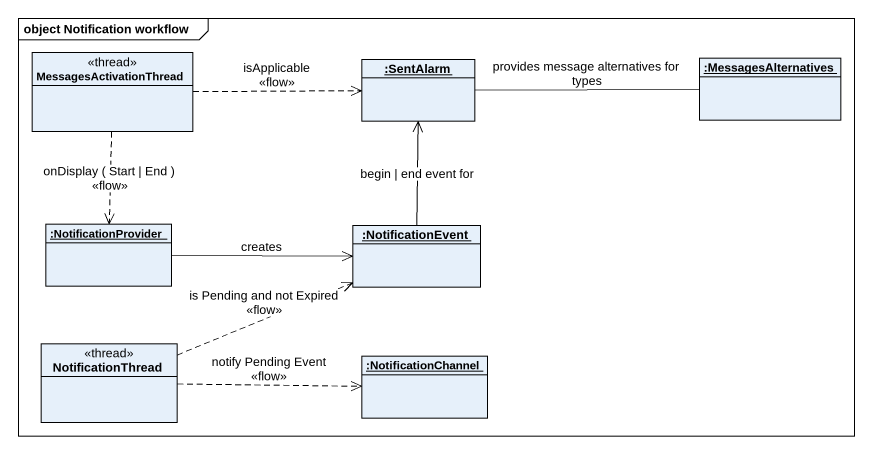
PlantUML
@startuml
mainframe object Notification workflow
hide circle
hide empty members
class MessagesActivationThread <<thread>>
object ":SentAlarm" as SentAlarm
object ":MessagesAlternatives" as MessagesAlternatives
object ":NotificationProvider" as NotificationProvider
object ":NotificationEvent" as NotificationEvent
class NotificationThread <<thread>>
object ":NotificationChannel" as NotificationChannel
MessagesActivationThread .right.> SentAlarm : isApplicable\n<<flow>>
MessagesActivationThread ..> NotificationProvider : onDisplay ( Start | End )\n<<flow>>
MessagesAlternatives -left- SentAlarm : provides message alternatives for types
NotificationProvider -right-> NotificationEvent : creates
NotificationEvent -up-> SentAlarm : begin | end event for
NotificationThread .right.> NotificationEvent : is Pending and not Expired\n<<flow>>
NotificationThread .right.> NotificationChannel : notify Pending Event\n<<flow>>
@enduml
